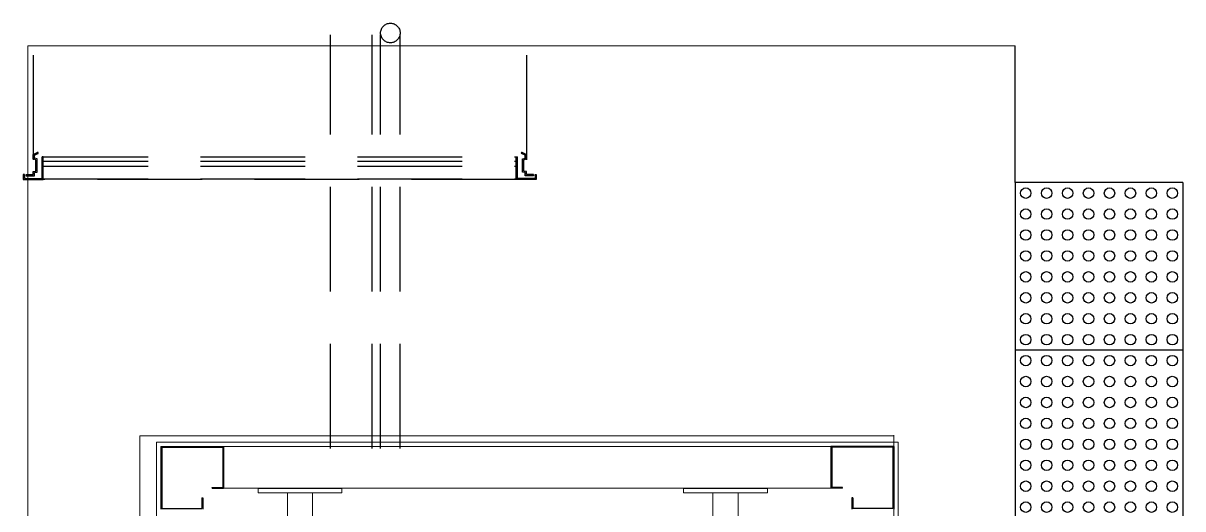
# Model space of a CAD drawing. Header units: millimetres. Extents: x 2641 to 2879, y 1208 to 1302.
# Drawn here: x 2771.028 to 2773.797, y 1279.171 to 1280.331 of the extents above; entities that cross this region are included whole.
import ezdxf

# ---------------------------------------------------------------- set-up
doc = ezdxf.new("R2010")
doc.units = ezdxf.units.MM
doc.linetypes.add('HIDDEN', pattern=[0.375, 0.25, -0.125])
for name, color, linetype, lineweight in [('2COTA', 1, 'Continuous', 9), ('2H', 1, 'HIDDEN', 15), ('AR-ESQ-VT1', 1, 'Continuous', 9), ('P', 1, 'Continuous', 18)]:
    doc.layers.add(name, color=color, linetype=linetype, lineweight=lineweight)
for name, color, linetype in [('47', 1, 'Continuous'), ('AR-ELV', 2, 'Continuous'), ('AR-PIS', 1, 'Continuous'), ('AR-PIS-DSN', 1, 'Continuous'), ('DT-PRJ', 1, 'HIDDEN')]:
    doc.layers.add(name, color=color, linetype=linetype)

# ---------------------------------------------------------------- blocks, each defined once
blk = doc.blocks.new('piso podotactil')
for p, q in [((1, 1.4), (1, 1)), ((1.4, 1.4), (1, 1.4)), ((1.4, 1.4), (1.4, 1)), ((1.4, 1), (1, 1))]:
    blk.add_line(p, q)
for centre in [(1.025, 1.375), (1.075, 1.375), (1.125, 1.375), (1.175, 1.375), (1.225, 1.375), (1.275, 1.375), (1.325, 1.375), (1.375, 1.375), (1.025, 1.325), (1.075, 1.325), (1.125, 1.325), (1.175, 1.325), (1.225, 1.325), (1.275, 1.325), (1.325, 1.325), (1.375, 1.325), (1.025, 1.275), (1.075, 1.275), (1.125, 1.275), (1.175, 1.275), (1.225, 1.275), (1.275, 1.275), (1.325, 1.275), (1.375, 1.275), (1.025, 1.225), (1.075, 1.225), (1.125, 1.225), (1.175, 1.225), (1.225, 1.225), (1.275, 1.225), (1.325, 1.225), (1.375, 1.225), (1.025, 1.175), (1.075, 1.175), (1.125, 1.175), (1.175, 1.175), (1.225, 1.175), (1.275, 1.175), (1.325, 1.175), (1.375, 1.175), (1.025, 1.125), (1.075, 1.125), (1.125, 1.125), (1.175, 1.125), (1.225, 1.125), (1.275, 1.125), (1.325, 1.125), (1.375, 1.125), (1.025, 1.075), (1.075, 1.075), (1.125, 1.075), (1.175, 1.075), (1.225, 1.075), (1.275, 1.075), (1.325, 1.075), (1.375, 1.075), (1.025, 1.025), (1.075, 1.025), (1.125, 1.025), (1.175, 1.025), (1.225, 1.025), (1.275, 1.025), (1.325, 1.025), (1.375, 1.025)]:
    blk.add_circle(centre, 0.0125)
blk = doc.blocks.new('gr01-p2')
at = {"layer": 'DT-PRJ'}
for p, q in [((0.0239, 0.0599), (0.0337, 0.0648)), ((0.0239, 0.0493), (0.0239, 0.0599)), ((0.0269, 0.0581), (0.035, 0.0622)), ((0.0269, 0.0514), (0.0269, 0.0581)), ((1.1981, 0.0581), (1.19, 0.0622)), ((1.2011, 0.0599), (1.1913, 0.0648)), ((1.1981, 0.0514), (1.1981, 0.0581)), ((1.2011, 0.0493), (1.2011, 0.0599)), ((0.03, 0.0472), (0.0239, 0.0493)), ((0.033, 0.0494), (0.0269, 0.0514)), ((0.03, 0.0203), (0.03, 0.0472)), ((0.033, 0.0178), (0.033, 0.0494)), ((0.045, 0.003), (0.045, 0.054)), ((0.048, 0.054), (0.045, 0.054)), ((0.048, 0.054), (1.177, 0.054)), ((0.048, 0), (0.048, 0.054)), ((0.048, 0.044), (1.177, 0.044)), ((0.048, 0.032), (1.177, 0.032)), ((1.177, 0), (1.177, 0.054)), ((1.177, 0.054), (1.18, 0.054)), ((1.177, 0.032), (1.177, 0)), ((1.18, 0.003), (1.18, 0.054)), ((1.192, 0.0494), (1.1981, 0.0514)), ((1.192, 0.0178), (1.192, 0.0494)), ((1.195, 0.0472), (1.2011, 0.0493)), ((1.195, 0.0203), (1.195, 0.0472)), ((0.003, 0.0122), (0, 0.0122)), ((0, 0.0122), (0, 0)), ((0, 0), (0.048, 0)), ((0.003, 0.0122), (0.003, 0.003)), ((0.003, 0.003), (0.045, 0.003)), ((0.0067, 0.0121), (0.0067, 0.0091)), ((0.0067, 0.0121), (0.0237, 0.0121)), ((0.0067, 0.0091), (0.0267, 0.0091)), ((0.0067, 0.0091), (0.0078, 0.0091)), ((0.0237, 0.0192), (0.03, 0.0203)), ((0.0237, 0.0121), (0.0237, 0.0192)), ((0.0267, 0.0167), (0.033, 0.0178)), ((0.0267, 0.0091), (0.0267, 0.0167)), ((0.048, 0.002), (1.177, 0.002)), ((1.177, 0), (0.048, 0)), ((1.225, 0), (1.177, 0)), ((1.222, 0.003), (1.18, 0.003)), ((1.1983, 0.0167), (1.192, 0.0178)), ((1.2013, 0.0192), (1.195, 0.0203)), ((1.1983, 0.0091), (1.1983, 0.0167)), ((1.2183, 0.0091), (1.1983, 0.0091)), ((1.2013, 0.0121), (1.2013, 0.0192)), ((1.2183, 0.0121), (1.2013, 0.0121)), ((1.2183, 0.0091), (1.2172, 0.0091)), ((1.2183, 0.0121), (1.2183, 0.0091)), ((1.222, 0.0122), (1.225, 0.0122)), ((1.222, 0.0122), (1.222, 0.003)), ((1.225, 0.0122), (1.225, 0))]:
    blk.add_line(p, q, dxfattribs=at)
for centre, start, end in [((0.0343, 0.0635), 296.5428, 116.5428), ((1.1907, 0.0635), 63.4572, 243.4572)]:
    blk.add_arc(centre, 0.0015, start, end, dxfattribs=at)

msp = doc.modelspace()

# ---------------------------------------------------------------- linework, layer by layer
at = {"layer": '2COTA'}
for p, q in [((2773.3965, 1280.2763), (2771.0393, 1280.2763)), ((2771.0393, 1280.2763), (2771.0393, 1277.1348))]:
    msp.add_line(p, q, dxfattribs=at)
at = {"layer": '2H', "lineweight": 9, "ltscale": 20}
for p, q in [((2771.3066, 1277.6948), (2771.3066, 1279.3448)), ((2773.1066, 1279.3448), (2771.3066, 1279.3448)), ((2773.1066, 1279.3198), (2773.1066, 1279.3469))]:
    msp.add_line(p, q, dxfattribs=at)
at = {"layer": '47', "lineweight": 25, "ltscale": 35}
for p, q in [((2771.3566, 1279.3198), (2771.3566, 1279.1698)), ((2771.3566, 1279.3198), (2771.5066, 1279.3198)), ((2771.3586, 1279.3178), (2771.3586, 1279.1718)), ((2771.3586, 1279.3178), (2771.5046, 1279.3178)), ((2771.5046, 1279.3178), (2771.5046, 1279.2218)), ((2771.5066, 1279.3198), (2771.5066, 1279.2198)), ((2772.9566, 1279.3198), (2772.9566, 1279.2198)), ((2773.1066, 1279.3198), (2772.9566, 1279.3198)), ((2772.9586, 1279.3178), (2772.9586, 1279.2218)), ((2773.1046, 1279.3178), (2772.9586, 1279.3178)), ((2773.1046, 1279.3178), (2773.1046, 1279.1718)), ((2773.1066, 1279.3198), (2773.1066, 1279.1698)), ((2771.4791, 1279.2218), (2771.5046, 1279.2218)), ((2771.4791, 1279.2198), (2771.4791, 1279.2218)), ((2771.4791, 1279.2198), (2771.5066, 1279.2198)), ((2772.9842, 1279.2198), (2772.9566, 1279.2198)), ((2772.9842, 1279.2218), (2772.9586, 1279.2218)), ((2772.9842, 1279.2198), (2772.9842, 1279.2218)), ((2771.4546, 1279.1973), (2771.4546, 1279.1718)), ((2771.4546, 1279.1973), (2771.4566, 1279.1973)), ((2771.4566, 1279.1973), (2771.4566, 1279.1698)), ((2773.0086, 1279.1973), (2773.0066, 1279.1973)), ((2773.0066, 1279.1973), (2773.0066, 1279.1698)), ((2773.0086, 1279.1973), (2773.0086, 1279.1718)), ((2771.3586, 1279.1718), (2771.4546, 1279.1718)), ((2773.1046, 1279.1718), (2773.0086, 1279.1718))]:
    msp.add_line(p, q, dxfattribs=at)
at = {"layer": 'AR-ELV', "lineweight": 13}
for p, q in [((2773.1066, 1279.3198), (2771.5066, 1279.3198)), ((2773.1066, 1279.3198), (2771.5066, 1279.3198)), ((2773.1066, 1279.3198), (2773.1066, 1277.7198)), ((2772.9566, 1279.2198), (2771.5066, 1279.2198))]:
    msp.add_line(p, q, dxfattribs=at)
at = {"layer": 'AR-ESQ-VT1'}
for p, q in [((2771.3466, 1277.7098), (2771.3466, 1279.3298)), ((2771.3466, 1279.3298), (2773.1166, 1279.3298)), ((2773.1166, 1279.3298), (2773.1166, 1278.9298))]:
    msp.add_line(p, q, dxfattribs=at)
at = {"layer": 'AR-PIS'}
msp.add_line((2773.3965, 1279.9498), (2773.3965, 1280.2763), dxfattribs=at)
at = {"layer": 'DT-PRJ'}
for p, q in [((2771.7615, 1279.3147), (2771.7615, 1280.3029)), ((2771.8615, 1279.3147), (2771.8615, 1280.3029)), ((2771.881, 1279.3147), (2771.881, 1280.3029)), ((2771.9279, 1279.3147), (2771.9279, 1280.3029)), ((2771.0517, 1280.2542), (2771.0517, 1279.9693)), ((2772.2293, 1280.2542), (2772.2293, 1279.9692))]:
    msp.add_line(p, q, dxfattribs=at)
msp.add_circle((2771.9046, 1280.3073), 0.0234, dxfattribs=at)
at = {"layer": 'P', "linetype": 'Continuous'}
for points in [[(2771.589, 1279.2193), (2771.7886, 1279.2193)], [(2771.589, 1279.2089), (2771.7886, 1279.2089), (2771.7886, 1279.2193)], [(2771.589, 1279.2089), (2771.589, 1279.2193)], [(2772.8049, 1279.2193), (2772.6044, 1279.2193)], [(2772.6044, 1279.2089), (2772.8049, 1279.2089), (2772.8049, 1279.2193)], [(2772.6044, 1279.2089), (2772.6044, 1279.2193)], [(2771.659, 1279.0896), (2771.659, 1279.2089)], [(2771.7186, 1279.0896), (2771.7186, 1279.2089)], [(2772.6744, 1279.0896), (2772.6744, 1279.2089)], [(2772.7349, 1279.0896), (2772.7349, 1279.2089)]]:
    msp.add_lwpolyline(points, dxfattribs=at)

# ---------------------------------------------------------------- block references
at = {"layer": 'AR-PIS', "rotation": 359.9999120264462}
for p in [(2772.3965, 1278.5498), (2772.3965, 1278.1498)]:
    msp.add_blockref('piso podotactil', p, dxfattribs=at)
at = {"layer": 'AR-PIS-DSN', "rotation": 359.9999120224207}
msp.add_blockref('gr01-p2', (2771.028, 1279.9571), dxfattribs=at)

doc.saveas('drawing.dxf')
